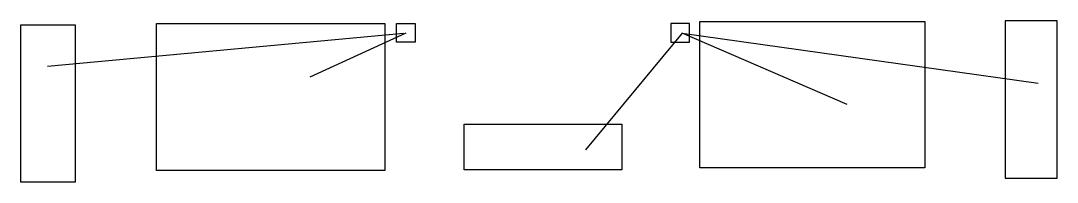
# Model space of a CAD drawing. Header units: millimetres. Extents: x 15 to 3359, y 0 to 522.
import ezdxf

# ---------------------------------------------------------------- set-up
doc = ezdxf.new("R2010")
doc.units = ezdxf.units.MM
doc.layers.add('AREE LEONARDO', color=7, linetype='Continuous')

msp = doc.modelspace()

# ---------------------------------------------------------------- linework, layer by layer
at = {"layer": 'AREE LEONARDO', "color": 1}
for p, q in [((101.3, 375.4), (1249.6, 481.3)), ((1257, 481.3), (947.7, 339.1)), ((2148.4, 481.3), (1836.9, 104.9)), ((2681.1, 251.4), (2148.4, 481.3)), ((2148.4, 481.3), (3297.1, 320))]:
    msp.add_line(p, q, dxfattribs=at)
at = {"layer": 'AREE LEONARDO', "color": 5, "ltscale": 15}
for points in [[(15.2, 508.8), (191, 508.8), (191, 0), (15.2, 0)], [(452.9, 513.1), (1190.1, 513.1), (1190.1, 37.6), (452.9, 37.6)], [(2206.1, 518.9), (2931.2, 518.9), (2931.2, 46.6), (2206.1, 46.6)], [(3190.7, 13.1), (3358.5, 13.1), (3358.5, 522), (3190.7, 522)], [(1445, 188.3), (1954.3, 188.3), (1954.3, 40.4), (1445, 40.4)]]:
    msp.add_lwpolyline(points, close=True, dxfattribs=at)
at = {"layer": 'AREE LEONARDO', "color": 1}
for points in [[(1287, 453.1), (1227, 453.1), (1227, 513.1), (1287, 513.1)], [(2112.3, 453.1), (2172.3, 453.1), (2172.3, 513.1), (2112.3, 513.1)]]:
    msp.add_lwpolyline(points, close=True, dxfattribs=at)

doc.saveas('drawing.dxf')
